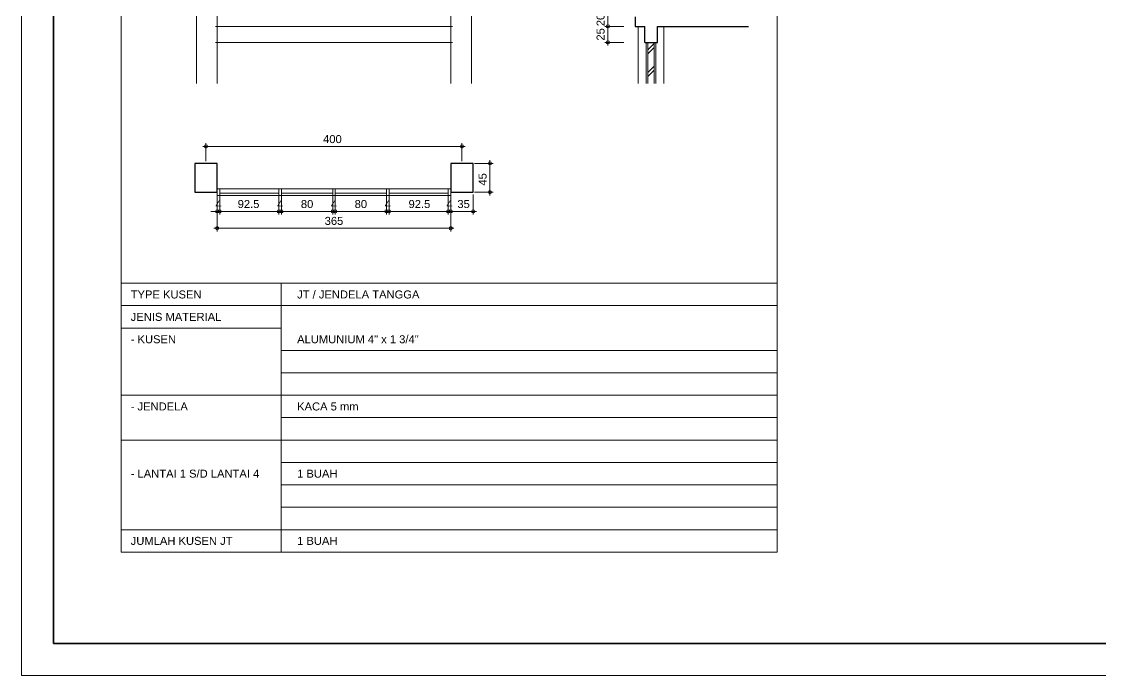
# Model space of a CAD drawing. Header units: millimetres. Extents: x -11 to 1625, y -267 to 180.
# Drawn here: x 911.21 to 944.93, y -102 to -81.57 of the extents above; entities that cross this region are included whole.
import ezdxf
from ezdxf.enums import TextEntityAlignment as Align

# ---------------------------------------------------------------- set-up
doc = ezdxf.new("R2010")
doc.units = ezdxf.units.MM
for name, color, linetype, lineweight in [('ars', 11, 'Continuous', 5), ('blk', 1, 'Continuous', 30), ('GRS KOP', 1, 'Continuous', 35), ('KOLOM', 1, 'Continuous', 30), ('kop', 7, 'Continuous', 20), ('kus', 63, 'Continuous', 15), ('lan', 7, 'Continuous', 15), ('not', 7, 'Continuous', 20), ('tem', 5, 'Continuous', 20), ('u', 6, 'Continuous', 20)]:
    doc.layers.add(name, color=color, linetype=linetype, lineweight=lineweight)
doc.styles.add('BARU', font='complex.shx')
doc.styles.get("Standard").update_dxf_attribs({"font": 'ARIALUNI.TTF'})
doc.dimstyles.new('SK 50', dxfattribs={"dimtxt": 0.25, "dimasz": 0.1, "dimexe": 0, "dimexo": 0, "dimgap": 0.1, "dimtad": 1, "dimdec": 0, "dimlfac": 50, "dimzin": 12, "dimdsep": 46, "dimtxsty": 'Standard', "dimblk": 'BULAT', "dimcen": 0.1, "dimclrd": 256, "dimclre": 256, "dimclrt": 256, "dimadec": 0, "dimazin": 3, "dimtfac": 1, "dimtdec": 0, "dimtofl": 0, "dimtmove": 0, "dimatfit": 3, "dimldrblk": 'BULAT', "dimfxl": 0, "dimtolj": 1, "dimtzin": 0, "dimlwd": -1, "dimlwe": -1, "dimarcsym": 0})

# ---------------------------------------------------------------- blocks, each defined once
blk = doc.blocks.new('kop')
at = {"layer": 'GRS KOP'}
blk.add_lwpolyline([(1, 54), (83, 54), (83, 1), (1, 1)], close=True, dxfattribs=at)
at = {"layer": 'kop', "color": 7}
for p, q in [((0, 55), (0, 0)), ((0, 0), (84, 0))]:
    blk.add_line(p, q, dxfattribs=at)
at = {"layer": 'kop', "style": 'BARU', "flags": 4}
for p, height in [((73.8, 5.4), 0.35), ((80.303, 5.382), 0.25), ((73.8, 4.9), 0.35), ((80.303, 4.882), 0.25), ((73.8, 4.4), 0.35), ((80.303, 4.382), 0.25)]:
    blk.add_attdef('-', p, '', height=height, dxfattribs=at)
at = {"layer": 'kop', "flags": 4}
for tag, p in [('AR-00', (78.057, 2.648)), ('00', (81.238, 2.647))]:
    blk.add_attdef(tag, text='', height=0.35, dxfattribs=at).set_placement(p, align=Align.MIDDLE)
blk = doc.blocks.new('BULAT')
for p, q in [((-1, 0), (1, 0)), ((0, -1), (0, 1))]:
    blk.add_line(p, q)
blk.add_circle((0, 0), 0.5)
blk = doc.blocks.new('*D1917')
at = {"layer": 'Defpoints', "color": 0, "ltscale": 0.15}
for p in [(921.016, -87), (922.616, -87), (922.616, -87.5)]:
    blk.add_point(p, dxfattribs=at)
at = {"layer": 'u', "ltscale": 0.15}
for p, q in [((921.016, -87), (921.016, -87.5)), ((922.616, -87), (922.616, -87.5)), ((921.116, -87.5), (922.516, -87.5))]:
    blk.add_line(p, q, dxfattribs=at)
at = {"layer": 'u', "ltscale": 0.15, "xscale": 0.1, "yscale": 0.1, "zscale": 0.1, "rotation": 180}
blk.add_blockref('BULAT', (921.016, -87.5), dxfattribs=at)
at = {"layer": 'u', "ltscale": 0.15, "xscale": 0.1, "yscale": 0.1, "zscale": 0.1}
blk.add_blockref('BULAT', (922.616, -87.5), dxfattribs=at)
at = {"layer": 'u', "ltscale": 0.15, "insert": (921.816, -87.272), "char_height": 0.25, "attachment_point": 5}
blk.add_mtext('\\A1;80', dxfattribs=at)
blk = doc.blocks.new('*D1918')
at = {"layer": 'Defpoints', "color": 0, "ltscale": 0.15}
for p in [(922.616, -87), (922.696, -87), (922.696, -87.5)]:
    blk.add_point(p, dxfattribs=at)
at = {"layer": 'u', "ltscale": 0.15}
for p, q in [((922.616, -87), (922.616, -87.5)), ((922.696, -87), (922.696, -87.5)), ((922.516, -87.5), (922.416, -87.5)), ((922.796, -87.5), (922.896, -87.5))]:
    blk.add_line(p, q, dxfattribs=at)
at = {"layer": 'u', "ltscale": 0.15, "xscale": 0.1, "yscale": 0.1, "zscale": 0.1}
blk.add_blockref('BULAT', (922.616, -87.5), dxfattribs=at)
at = {"layer": 'u', "ltscale": 0.15, "xscale": 0.1, "yscale": 0.1, "zscale": 0.1, "rotation": 180}
blk.add_blockref('BULAT', (922.696, -87.5), dxfattribs=at)
at = {"layer": 'u', "ltscale": 0.15, "insert": (922.656, -87.275), "char_height": 0.25, "attachment_point": 5}
blk.add_mtext('\\A1;4', dxfattribs=at)
blk = doc.blocks.new('*D1919')
at = {"layer": 'Defpoints', "color": 0, "ltscale": 0.15}
for p in [(922.696, -87), (924.546, -87), (924.546, -87.5)]:
    blk.add_point(p, dxfattribs=at)
at = {"layer": 'u', "ltscale": 0.15}
for p, q in [((922.696, -87), (922.696, -87.5)), ((924.546, -87), (924.546, -87.5)), ((922.796, -87.5), (924.446, -87.5))]:
    blk.add_line(p, q, dxfattribs=at)
at = {"layer": 'u', "ltscale": 0.15, "xscale": 0.1, "yscale": 0.1, "zscale": 0.1, "rotation": 180}
blk.add_blockref('BULAT', (922.696, -87.5), dxfattribs=at)
at = {"layer": 'u', "ltscale": 0.15, "xscale": 0.1, "yscale": 0.1, "zscale": 0.1}
blk.add_blockref('BULAT', (924.546, -87.5), dxfattribs=at)
at = {"layer": 'u', "ltscale": 0.15, "insert": (923.646, -87.272), "char_height": 0.25, "attachment_point": 5}
blk.add_mtext('\\A1;92.5', dxfattribs=at)
blk = doc.blocks.new('*D1920')
at = {"layer": 'Defpoints', "color": 0, "ltscale": 0.15}
for p in [(924.546, -87), (924.626, -87), (924.626, -87.5)]:
    blk.add_point(p, dxfattribs=at)
at = {"layer": 'u', "ltscale": 0.15}
for p, q in [((924.546, -87), (924.546, -87.5)), ((924.626, -87), (924.626, -87.5)), ((924.446, -87.5), (924.346, -87.5)), ((924.726, -87.5), (924.826, -87.5))]:
    blk.add_line(p, q, dxfattribs=at)
at = {"layer": 'u', "ltscale": 0.15, "xscale": 0.1, "yscale": 0.1, "zscale": 0.1}
blk.add_blockref('BULAT', (924.546, -87.5), dxfattribs=at)
at = {"layer": 'u', "ltscale": 0.15, "xscale": 0.1, "yscale": 0.1, "zscale": 0.1, "rotation": 180}
blk.add_blockref('BULAT', (924.626, -87.5), dxfattribs=at)
at = {"layer": 'u', "ltscale": 0.15, "insert": (924.586, -87.275), "char_height": 0.25, "attachment_point": 5}
blk.add_mtext('\\A1;4', dxfattribs=at)
blk = doc.blocks.new('*D1921')
at = {"layer": 'Defpoints', "color": 0, "ltscale": 0.15}
for p in [(919.336, -87), (920.936, -87), (920.936, -87.5)]:
    blk.add_point(p, dxfattribs=at)
at = {"layer": 'u', "ltscale": 0.15}
for p, q in [((919.336, -87), (919.336, -87.5)), ((920.936, -87), (920.936, -87.5)), ((919.436, -87.5), (920.836, -87.5))]:
    blk.add_line(p, q, dxfattribs=at)
at = {"layer": 'u', "ltscale": 0.15, "xscale": 0.1, "yscale": 0.1, "zscale": 0.1, "rotation": 180}
blk.add_blockref('BULAT', (919.336, -87.5), dxfattribs=at)
at = {"layer": 'u', "ltscale": 0.15, "xscale": 0.1, "yscale": 0.1, "zscale": 0.1}
blk.add_blockref('BULAT', (920.936, -87.5), dxfattribs=at)
at = {"layer": 'u', "ltscale": 0.15, "insert": (920.136, -87.272), "char_height": 0.25, "attachment_point": 5}
blk.add_mtext('\\A1;80', dxfattribs=at)
blk = doc.blocks.new('*D1922')
at = {"layer": 'Defpoints', "color": 0, "ltscale": 0.15}
for p in [(920.936, -87), (921.016, -87), (921.016, -87.5)]:
    blk.add_point(p, dxfattribs=at)
at = {"layer": 'u', "ltscale": 0.15}
for p, q in [((920.936, -87), (920.936, -87.5)), ((921.016, -87), (921.016, -87.5)), ((920.836, -87.5), (920.736, -87.5)), ((921.116, -87.5), (921.216, -87.5))]:
    blk.add_line(p, q, dxfattribs=at)
at = {"layer": 'u', "ltscale": 0.15, "xscale": 0.1, "yscale": 0.1, "zscale": 0.1}
blk.add_blockref('BULAT', (920.936, -87.5), dxfattribs=at)
at = {"layer": 'u', "ltscale": 0.15, "xscale": 0.1, "yscale": 0.1, "zscale": 0.1, "rotation": 180}
blk.add_blockref('BULAT', (921.016, -87.5), dxfattribs=at)
at = {"layer": 'u', "ltscale": 0.15, "insert": (920.976, -87.275), "char_height": 0.25, "attachment_point": 5}
blk.add_mtext('\\A1;4', dxfattribs=at)
blk = doc.blocks.new('*D1923')
at = {"layer": 'Defpoints', "color": 0, "ltscale": 0.15}
for p in [(917.326, -87), (924.626, -87), (924.626, -88.027)]:
    blk.add_point(p, dxfattribs=at)
at = {"layer": 'u', "ltscale": 0.15}
for p, q in [((917.326, -87), (917.326, -88.027)), ((924.626, -87), (924.626, -88.027)), ((917.426, -88.027), (924.526, -88.027))]:
    blk.add_line(p, q, dxfattribs=at)
at = {"layer": 'u', "ltscale": 0.15, "xscale": 0.1, "yscale": 0.1, "zscale": 0.1, "rotation": 180}
blk.add_blockref('BULAT', (917.326, -88.027), dxfattribs=at)
at = {"layer": 'u', "ltscale": 0.15, "xscale": 0.1, "yscale": 0.1, "zscale": 0.1}
blk.add_blockref('BULAT', (924.626, -88.027), dxfattribs=at)
at = {"layer": 'u', "ltscale": 0.15, "insert": (920.976, -87.799), "char_height": 0.25, "attachment_point": 5}
blk.add_mtext('\\A1;365', dxfattribs=at)
blk = doc.blocks.new('*D1924')
at = {"layer": 'Defpoints', "color": 0, "ltscale": 0.15}
for p in [(919.256, -87), (919.336, -87), (919.336, -87.5)]:
    blk.add_point(p, dxfattribs=at)
at = {"layer": 'u', "ltscale": 0.15}
for p, q in [((919.256, -87), (919.256, -87.5)), ((919.336, -87), (919.336, -87.5)), ((919.156, -87.5), (919.056, -87.5)), ((919.436, -87.5), (919.536, -87.5))]:
    blk.add_line(p, q, dxfattribs=at)
at = {"layer": 'u', "ltscale": 0.15, "xscale": 0.1, "yscale": 0.1, "zscale": 0.1}
blk.add_blockref('BULAT', (919.256, -87.5), dxfattribs=at)
at = {"layer": 'u', "ltscale": 0.15, "xscale": 0.1, "yscale": 0.1, "zscale": 0.1, "rotation": 180}
blk.add_blockref('BULAT', (919.336, -87.5), dxfattribs=at)
at = {"layer": 'u', "ltscale": 0.15, "insert": (919.296, -87.275), "char_height": 0.25, "attachment_point": 5}
blk.add_mtext('\\A1;4', dxfattribs=at)
blk = doc.blocks.new('*D1925')
at = {"layer": 'Defpoints', "color": 0, "ltscale": 0.15}
for p in [(924.976, -85.471), (916.976, -85.931), (924.976, -85.931)]:
    blk.add_point(p, dxfattribs=at)
at = {"layer": 'u', "ltscale": 0.15}
for p, q in [((916.976, -85.931), (916.976, -85.471)), ((917.076, -85.471), (924.876, -85.471)), ((924.976, -85.931), (924.976, -85.471))]:
    blk.add_line(p, q, dxfattribs=at)
at = {"layer": 'u', "ltscale": 0.15, "xscale": 0.1, "yscale": 0.1, "zscale": 0.1, "rotation": 180}
blk.add_blockref('BULAT', (916.976, -85.471), dxfattribs=at)
at = {"layer": 'u', "ltscale": 0.15, "xscale": 0.1, "yscale": 0.1, "zscale": 0.1}
blk.add_blockref('BULAT', (924.976, -85.471), dxfattribs=at)
at = {"layer": 'u', "ltscale": 0.15, "insert": (920.927, -85.243), "char_height": 0.25, "attachment_point": 5}
blk.add_mtext('\\A1;400', dxfattribs=at)
blk = doc.blocks.new('*D1926')
at = {"layer": 'Defpoints', "color": 0, "ltscale": 0.15}
for p in [(924.626, -86.976), (925.326, -86.976), (925.326, -87.5)]:
    blk.add_point(p, dxfattribs=at)
at = {"layer": 'u', "ltscale": 0.15}
for p, q in [((924.626, -86.976), (924.626, -87.5)), ((925.326, -86.976), (925.326, -87.5)), ((924.726, -87.5), (925.226, -87.5))]:
    blk.add_line(p, q, dxfattribs=at)
at = {"layer": 'u', "ltscale": 0.15, "xscale": 0.1, "yscale": 0.1, "zscale": 0.1, "rotation": 180}
blk.add_blockref('BULAT', (924.626, -87.5), dxfattribs=at)
at = {"layer": 'u', "ltscale": 0.15, "xscale": 0.1, "yscale": 0.1, "zscale": 0.1}
blk.add_blockref('BULAT', (925.326, -87.5), dxfattribs=at)
at = {"layer": 'u', "ltscale": 0.15, "insert": (925.026, -87.272), "char_height": 0.25, "attachment_point": 5}
blk.add_mtext('\\A1;35', dxfattribs=at)
blk = doc.blocks.new('*D1927')
at = {"layer": 'Defpoints', "color": 0, "ltscale": 0.15}
for p in [(925.365, -86), (925.85, -86), (925.365, -86.9)]:
    blk.add_point(p, dxfattribs=at)
at = {"layer": 'u', "ltscale": 0.15}
for p, q in [((925.365, -86), (925.85, -86)), ((925.85, -86.8), (925.85, -86.1)), ((925.365, -86.9), (925.85, -86.9))]:
    blk.add_line(p, q, dxfattribs=at)
at = {"layer": 'u', "ltscale": 0.15, "xscale": 0.1, "yscale": 0.1, "zscale": 0.1}
for p, rotation in [((925.85, -86), 90), ((925.85, -86.9), 270)]:
    blk.add_blockref('BULAT', p, dxfattribs=dict(at, rotation=rotation))
at = {"layer": 'u', "ltscale": 0.15, "insert": (925.622, -86.5), "char_height": 0.25, "attachment_point": 5, "rotation": 90}
blk.add_mtext('\\A1;45', dxfattribs=at)
blk = doc.blocks.new('*D1953')
at = {"layer": 'Defpoints', "color": 0, "ltscale": 0.15}
for p in [(930.036, -81.319), (929.536, -81.719), (930.036, -81.719)]:
    blk.add_point(p, dxfattribs=at)
at = {"layer": 'u', "ltscale": 0.15}
for p, q in [((930.036, -81.319), (929.536, -81.319)), ((929.536, -81.419), (929.536, -81.619)), ((930.036, -81.719), (929.536, -81.719))]:
    blk.add_line(p, q, dxfattribs=at)
at = {"layer": 'u', "ltscale": 0.15, "xscale": 0.1, "yscale": 0.1, "zscale": 0.1}
for p, rotation in [((929.536, -81.319), 90), ((929.536, -81.719), 270)]:
    blk.add_blockref('BULAT', p, dxfattribs=dict(at, rotation=rotation))
at = {"layer": 'u', "ltscale": 0.15, "insert": (929.308, -81.519), "char_height": 0.25, "attachment_point": 5, "rotation": 90}
blk.add_mtext('\\A1;20', dxfattribs=at)
blk = doc.blocks.new('*D1954')
at = {"layer": 'Defpoints', "color": 0, "ltscale": 0.15}
for p in [(930.036, -81.719), (929.536, -82.219), (930.036, -82.219)]:
    blk.add_point(p, dxfattribs=at)
at = {"layer": 'u', "ltscale": 0.15}
for p, q in [((930.036, -81.719), (929.536, -81.719)), ((929.536, -81.819), (929.536, -82.119)), ((930.036, -82.219), (929.536, -82.219))]:
    blk.add_line(p, q, dxfattribs=at)
at = {"layer": 'u', "ltscale": 0.15, "xscale": 0.1, "yscale": 0.1, "zscale": 0.1}
for p, rotation in [((929.536, -81.719), 90), ((929.536, -82.219), 270)]:
    blk.add_blockref('BULAT', p, dxfattribs=dict(at, rotation=rotation))
at = {"layer": 'u', "ltscale": 0.15, "insert": (929.308, -81.969), "char_height": 0.25, "attachment_point": 5, "rotation": 90}
blk.add_mtext('\\A1;25', dxfattribs=at)
blk = doc.blocks.new('*D3244')
at = {"layer": 'Defpoints', "color": 0, "ltscale": 0.15}
for p in [(917.406, -87), (919.256, -87), (917.406, -87.5)]:
    blk.add_point(p, dxfattribs=at)
at = {"layer": 'u', "ltscale": 0.15}
for p, q in [((917.406, -87), (917.406, -87.5)), ((919.256, -87), (919.256, -87.5)), ((919.156, -87.5), (917.506, -87.5))]:
    blk.add_line(p, q, dxfattribs=at)
at = {"layer": 'u', "ltscale": 0.15, "xscale": 0.1, "yscale": 0.1, "zscale": 0.1, "rotation": 180}
blk.add_blockref('BULAT', (917.406, -87.5), dxfattribs=at)
at = {"layer": 'u', "ltscale": 0.15, "xscale": 0.1, "yscale": 0.1, "zscale": 0.1}
blk.add_blockref('BULAT', (919.256, -87.5), dxfattribs=at)
at = {"layer": 'u', "ltscale": 0.15, "insert": (918.306, -87.272), "char_height": 0.25, "attachment_point": 5}
blk.add_mtext('\\A1;92.5', dxfattribs=at)
blk = doc.blocks.new('*D3245')
at = {"layer": 'Defpoints', "color": 0, "ltscale": 0.15}
for p in [(917.326, -87), (917.406, -87), (917.326, -87.5)]:
    blk.add_point(p, dxfattribs=at)
at = {"layer": 'u', "ltscale": 0.15}
for p, q in [((917.326, -87), (917.326, -87.5)), ((917.406, -87), (917.406, -87.5)), ((917.226, -87.5), (917.126, -87.5)), ((917.506, -87.5), (917.606, -87.5))]:
    blk.add_line(p, q, dxfattribs=at)
at = {"layer": 'u', "ltscale": 0.15, "xscale": 0.1, "yscale": 0.1, "zscale": 0.1}
blk.add_blockref('BULAT', (917.326, -87.5), dxfattribs=at)
at = {"layer": 'u', "ltscale": 0.15, "xscale": 0.1, "yscale": 0.1, "zscale": 0.1, "rotation": 180}
blk.add_blockref('BULAT', (917.406, -87.5), dxfattribs=at)
at = {"layer": 'u', "ltscale": 0.15, "insert": (917.366, -87.275), "char_height": 0.25, "attachment_point": 5}
blk.add_mtext('\\A1;4', dxfattribs=at)
blk = doc.blocks.new('TJ')
at = {"layer": 'KOLOM'}
for points in [[(-4.35, -0.1), (-3.65, -0.1), (-3.65, 0.8), (-4.35, 0.8)], [(3.65, -0.1), (4.35, -0.1), (4.35, 0.8), (3.65, 0.8)]]:
    blk.add_lwpolyline(points, close=True, dxfattribs=at)
at = {"layer": 'kus'}
for p, q in [((3.65, 0), (-3.65, 0)), ((-3.65, 0), (-3.65, -0.2)), ((-3.57, 0), (-3.57, -0.2)), ((-1.72, 0), (-1.72, -0.2)), ((-1.64, 0), (-1.64, -0.2)), ((-0.04, 0), (-0.04, -0.2)), ((0.04, 0), (0.04, -0.2)), ((1.64, 0), (1.64, -0.2)), ((1.72, 0), (1.72, -0.2)), ((3.57, 0), (3.57, -0.2)), ((3.65, 0), (3.65, -0.2)), ((3.65, -0.2), (-3.65, -0.2)), ((-1.72, -0.13), (-3.57, -0.13)), ((-0.04, -0.13), (-1.64, -0.13)), ((1.64, -0.13), (0.04, -0.13)), ((3.57, -0.13), (1.72, -0.13))]:
    blk.add_line(p, q, dxfattribs=at)

msp = doc.modelspace()

# ---------------------------------------------------------------- hatches: boundary and pattern name
at = {"layer": 'ars'}
h = msp.add_hatch(dxfattribs=at)
h.set_pattern_fill('TEMBOK', color=256, scale=0.5)
h.set_pattern_definition([(45, (902.894, -185.29724), (-0.3535534, 0.3535534), []), (45, (903.019, -185.29724), (-0.3535534, 0.3535534), [])])
h.paths.add_polyline_path([(930.7855599, -83.5019553), (930.7855599, -82.2192283), (930.9855599, -82.2192283), (930.9855599, -83.5019553)])

# ---------------------------------------------------------------- linework, layer by layer
msp.add_lwpolyline([(930.7855599, -83.5019553), (930.7855599, -82.2192283), (930.9855599, -82.2192283), (930.9855599, -83.5019553)], dxfattribs=at)
at = {"layer": 'blk'}
for p, q in [((930.3855599, -81.4192283), (930.3855599, -81.7192283)), ((930.3855599, -81.7192283), (930.6855599, -81.7192283)), ((930.6855599, -82.2192283), (930.6855599, -81.7192283)), ((931.0855599, -81.7192283), (933.9338021, -81.7192283)), ((931.0855599, -82.2192283), (931.0855599, -81.7192283)), ((930.6855599, -82.2192283), (931.0855599, -82.2192283))]:
    msp.add_line(p, q, dxfattribs=at)
at = {"layer": 'lan'}
for p, q in [((914.3242213, -98.1457819), (914.3242213, -52.7457819)), ((934.8242213, -98.1457819), (934.8242213, -52.7457819)), ((917.2764217, -81.7192283), (924.6764217, -81.7192283)), ((917.2764217, -82.2192283), (924.6764217, -82.2192283)), ((934.8242213, -89.7457819), (914.3242213, -89.7457819)), ((919.3242213, -98.1457819), (919.3242213, -89.7457819)), ((934.8242213, -90.4457819), (914.3242213, -90.4457819)), ((919.3242213, -91.1457819), (914.3242213, -91.1457819)), ((934.8242213, -91.8457819), (919.3242213, -91.8457819)), ((934.8242213, -92.5457819), (919.3242213, -92.5457819)), ((934.8242213, -93.2457819), (914.3242213, -93.2457819)), ((934.8242213, -93.9457819), (919.3242213, -93.9457819)), ((934.8242213, -94.6457819), (914.3242213, -94.6457819)), ((934.8242213, -95.3457819), (919.3242213, -95.3457819)), ((934.8242213, -96.0457819), (919.3242213, -96.0457819)), ((934.8242213, -96.7457819), (919.3242213, -96.7457819)), ((934.8242213, -97.4457819), (914.3242213, -97.4457819)), ((934.8242213, -98.1457819), (914.3242213, -98.1457819))]:
    msp.add_line(p, q, dxfattribs=at)
at = {"layer": 'tem'}
for p, q in [((916.6764217, -55.3052813), (916.6764217, -83.5019553)), ((917.3264217, -55.3052813), (917.3264217, -83.5019553)), ((924.6264217, -55.3052813), (924.6264217, -83.5019553)), ((925.2764217, -55.3052813), (925.2764217, -83.5019553)), ((930.4855599, -81.7192283), (930.4855599, -83.5019553)), ((931.2855599, -81.7192283), (931.2855599, -83.5019553)), ((930.7355599, -82.2192283), (930.7355599, -83.5019553)), ((931.0355599, -83.5019553), (931.0355599, -82.2192283))]:
    msp.add_line(p, q, dxfattribs=at)

# ---------------------------------------------------------------- block references
at = {"layer": 'kop'}
msp.add_blockref('kop', (911.2141622, -102), dxfattribs=at)
at = {"layer": 'u'}
msp.add_blockref('TJ', (920.9764217, -86.8001425), dxfattribs=at)

# ---------------------------------------------------------------- texts
at = {"layer": 'not'}
for s, p in [('TYPE KUSEN', (914.6242213, -90.2207819)), ('JT / JENDELA TANGGA', (919.8242213, -90.2207819)), ('JENIS MATERIAL', (914.6242213, -90.9207819)), ('ALUMUNIUM 4" x 1 3/4"', (919.8242213, -91.6207819)), ('- KUSEN', (914.6242213, -91.6207819)), ('- JENDELA', (914.6242213, -93.7207819)), ('KACA 5 mm', (919.8242213, -93.7207819)), ('- LANTAI 1 S/D LANTAI 4', (914.6242213, -95.8207819)), ('1 BUAH', (919.8242213, -95.8207819)), ('JUMLAH KUSEN JT', (914.6242213, -97.9207819)), ('1 BUAH', (919.8242213, -97.9207819))]:
    msp.add_text(s, height=0.25, dxfattribs=at).set_placement(p)

# ---------------------------------------------------------------- dimensions: what is measured, and where the dimension line sits
at = {"layer": 'u', "ltscale": 0.15}
for base, p1, p2, angle, picture, middle in [((929.5355599, -81.7192283), (930.0355599, -81.3192283), (930.0355599, -81.7192283), 270, '*D1953', (929.5355599, -81.5192283)), ((929.5355599, -82.2192283), (930.0355599, -81.7192283), (930.0355599, -82.2192283), 270, '*D1954', (929.5355599, -81.9692283)), ((925.849621, -86.0001425), (925.3652677, -86.9001425), (925.3652677, -86.0001425), 90, '*D1927', (925.849621, -86.5001425)), ((917.3264217, -87.5001425), (917.4064217, -87.0001425), (917.3264217, -87.0001425), 180, '*D3245', (917.3664217, -87.5001425))]:
    dim = msp.add_linear_dim(base=base, p1=p1, p2=p2, angle=angle, dimstyle='SK 50', dxfattribs=at)
    dim.commit()
    dim.dimension.update_dxf_attribs({"geometry": picture, "text_midpoint": middle, "dimtype": 160})
for base, p1, p2, picture, middle in [((924.9764217, -85.4709535), (916.9764217, -85.9313334), (924.9764217, -85.9313334), '*D1925', (920.9270721, -85.4709535)), ((925.3264217, -87.5001425), (924.6264217, -86.9762901), (925.3264217, -86.9762901), '*D1926', (925.0264217, -87.5001425)), ((924.6264217, -88.0271513), (917.3264217, -87.0001425), (924.6264217, -87.0001425), '*D1923', (920.9764217, -88.0271513)), ((919.3364217, -87.5001425), (919.2564217, -87.0001425), (919.3364217, -87.0001425), '*D1924', (919.2964217, -87.5001425)), ((920.9364217, -87.5001425), (919.3364217, -87.0001425), (920.9364217, -87.0001425), '*D1921', (920.1364217, -87.5001425)), ((921.0164217, -87.5001425), (920.9364217, -87.0001425), (921.0164217, -87.0001425), '*D1922', (920.9764217, -87.5001425)), ((922.6164217, -87.5001425), (921.0164217, -87.0001425), (922.6164217, -87.0001425), '*D1917', (921.8164217, -87.5001425)), ((922.6964217, -87.5001425), (922.6164217, -87.0001425), (922.6964217, -87.0001425), '*D1918', (922.6564217, -87.5001425)), ((924.6264217, -87.5001425), (924.5464217, -87.0001425), (924.6264217, -87.0001425), '*D1920', (924.5864217, -87.5001425))]:
    dim = msp.add_linear_dim(base=base, p1=p1, p2=p2, dimstyle='SK 50', dxfattribs=at)
    dim.commit()
    dim.dimension.update_dxf_attribs({"geometry": picture, "text_midpoint": middle, "dimtype": 160})
dim = msp.add_linear_dim(base=(917.4064217, -87.5001425), p1=(919.2564217, -87.0001425), p2=(917.4064217, -87.0001425), angle=180, dimstyle='SK 50', override={"dimdec": 3}, dxfattribs=at)
dim.commit()
dim.dimension.update_dxf_attribs({"geometry": '*D3244', "text_midpoint": (918.3064217, -87.5001425), "dimtype": 160})
dim = msp.add_linear_dim(base=(924.5464217, -87.5001425), p1=(922.6964217, -87.0001425), p2=(924.5464217, -87.0001425), dimstyle='SK 50', override={"dimdec": 3}, dxfattribs=at)
dim.commit()
dim.dimension.update_dxf_attribs({"geometry": '*D1919', "text_midpoint": (923.6464217, -87.5001425), "dimtype": 160})

doc.saveas('drawing.dxf')
